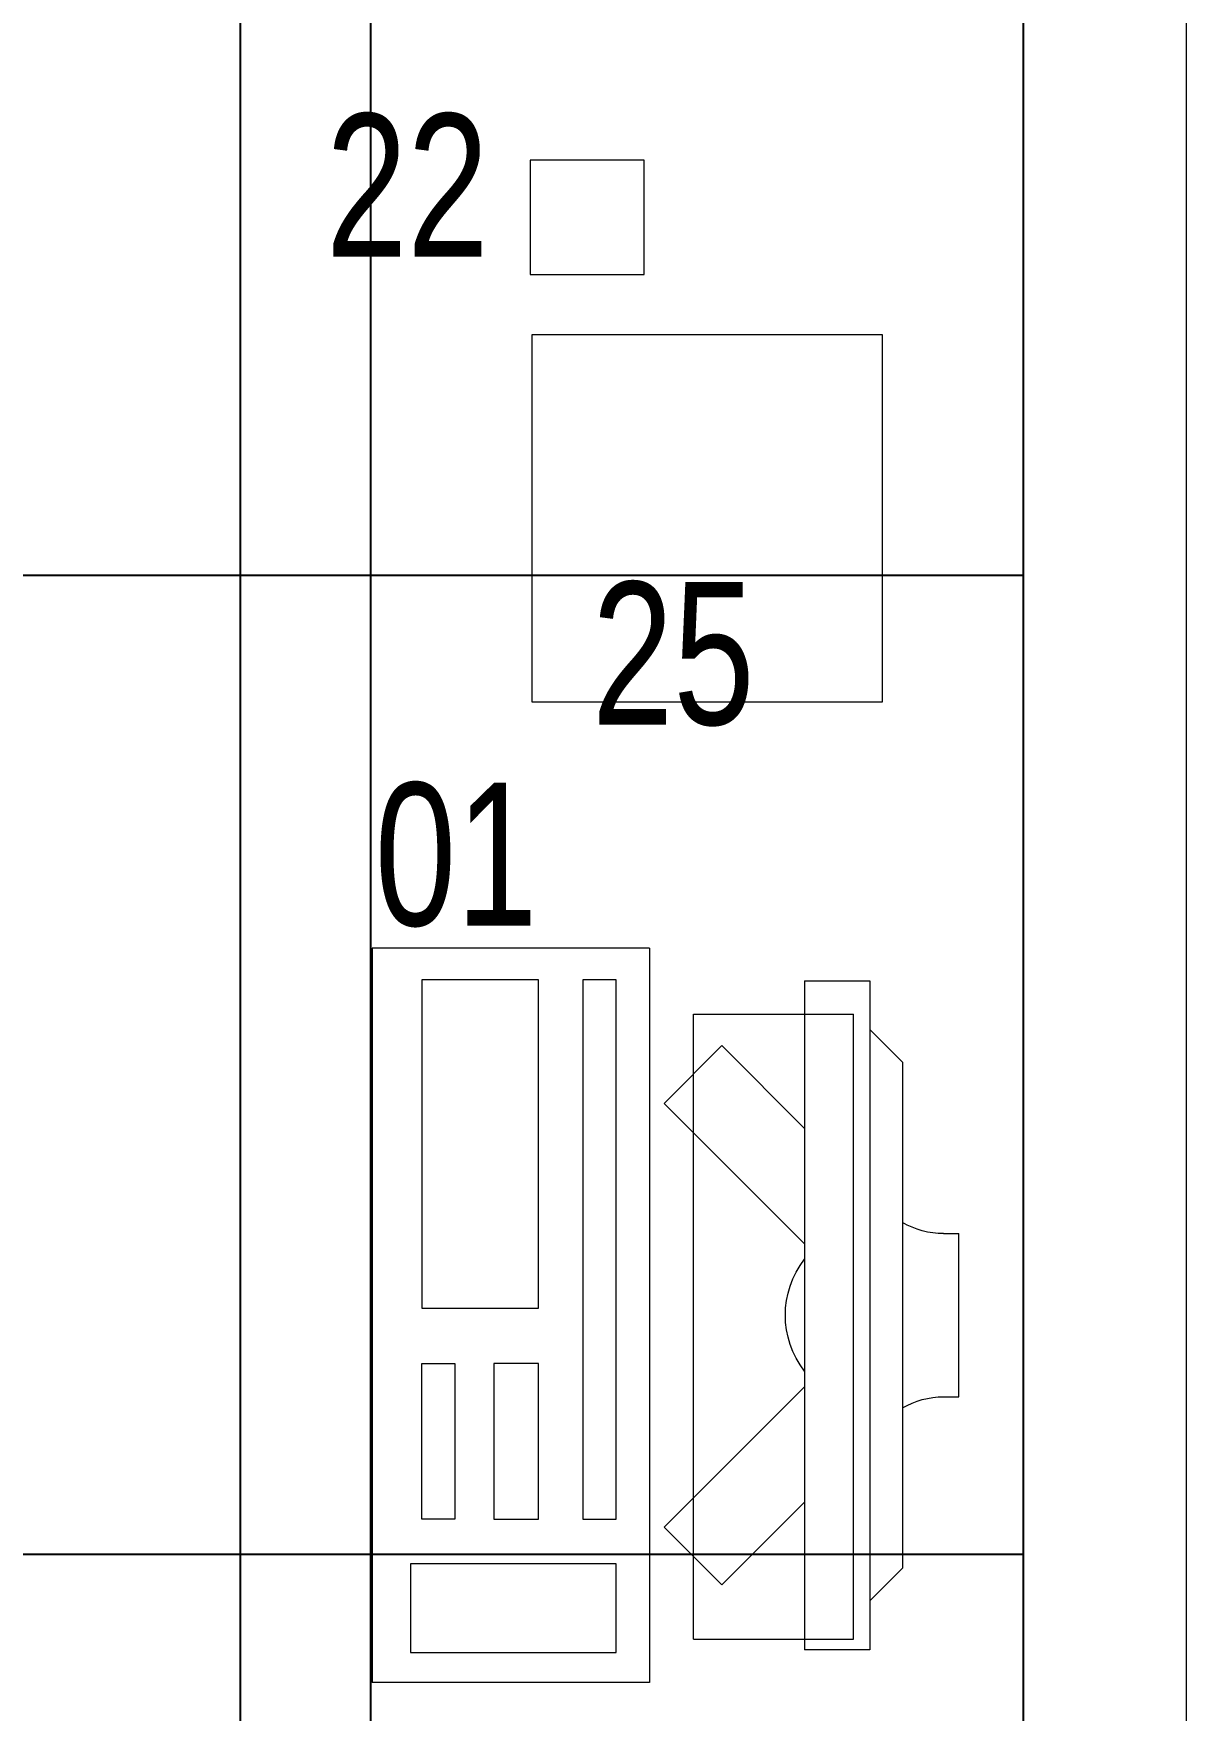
# Model space of a CAD drawing. Extents: x -12260 to 57327, y -29287 to 19916.
# Drawn here: x 22609 to 23316, y 6814 to 7842 of the extents above; entities that cross this region are included whole.
import ezdxf

# ---------------------------------------------------------------- set-up
doc = ezdxf.new("R2010")
doc.units = 0
doc.header["$LTSCALE"] = 0.25
doc.linetypes.add('DASHDOT', pattern=[25.4, 12.7, -6.35, 0, -6.35])
for name, color, linetype, lineweight in [('01-First Floor$0$72_EGR_EQP_TAG', 142, 'Continuous', 5), ('01-First Floor$0$LOADING', 253, 'Continuous', 5), ('01-First Floor$0$Walls', 251, 'Continuous', 5), ('E-LITE-CLNG-CNDT', 6, 'DASHDOT', 35)]:
    doc.layers.add(name, color=color, linetype=linetype, lineweight=lineweight)
doc.layers.add('01-First Floor$0$FALSE CEILING', color=251, linetype='Continuous')
doc.styles.add('01-First Floor$0$X3G_ENTITY_257CFD', font='swisscl.ttf', dxfattribs={"height": 200})

# ---------------------------------------------------------------- blocks, each defined once
blk = doc.blocks.new('01-First Floor$0$D.110.51.53')
blk.add_lwpolyline([(285914, 4547), (286139, 4547), (286139, 4332), (285914, 4332), (285914, 4547)])
blk = doc.blocks.new('01-First Floor$0$D.111.03.06')
blk.add_lwpolyline([(292372, 3690), (292442, 3690), (292442, 3620), (292372, 3620), (292372, 3690)])
blk = doc.blocks.new('01-First Floor$0$ITCWLS1-P')
at = {"layer": '01-First Floor$0$LOADING'}
for p, q in [((-0.17, 0.45), (-0.17, 0)), ((-0.17, 0.45), (0, 0.45)), ((0, 0.45), (0, 0)), ((-0.2651, 0.43, 0), (-0.3051, 0.43, 0)), ((-0.3051, 0.43, 0), (-0.3051, 0.02, 0)), ((-0.2651, 0.43, 0), (-0.2651, 0.02, 0)), ((-0.1496, 0.4305), (-0.1291, 0.4305)), ((-0.1291, 0.4305), (-0.1291, 0.4089)), ((-0.197, 0.4094), (-0.295, 0.4094)), ((-0.295, 0.0264), (-0.295, 0.4094)), ((-0.197, 0.0264), (-0.197, 0.4094)), ((-0.3251, 0.38, 0), (-0.3051, 0.4, 0)), ((-0.3251, 0.38, 0), (-0.3251, 0.07, 0)), ((-0.3503, 0.275), (-0.3596, 0.275)), ((-0.3596, 0.175), (-0.3596, 0.275)), ((-0.3503, 0.175), (-0.3596, 0.175)), ((-0.3251, 0.07, 0), (-0.3051, 0.05, 0)), ((-0.197, 0.0264), (-0.295, 0.0264)), ((-0.3051, 0.02, 0), (-0.2651, 0.02, 0)), ((-0.17, 0), (0, 0))]:
    blk.add_line(p, q, dxfattribs=at)
at = {"layer": '01-First Floor$0$LOADING', "extrusion": (2.48281e-10, 3.18408e-10, -1)}
for p, q in [((-0.2651, 0.3395), (-0.2144, 0.3902)), ((-0.1791, 0.3548), (-0.2144, 0.3902)), ((-0.2651, 0.2688), (-0.1791, 0.3548))]:
    blk.add_line(p, q, dxfattribs=at)
at = {"layer": '01-First Floor$0$LOADING', "extrusion": (2.48281e-10, -3.18408e-10, -1)}
for p, q in [((-0.2651, 0.1812), (-0.1791, 0.0952)), ((-0.2651, 0.1105), (-0.2144, 0.0598)), ((-0.1791, 0.0952), (-0.2144, 0.0598))]:
    blk.add_line(p, q, dxfattribs=at)
at = {"layer": '01-First Floor$0$LOADING'}
for points in [[(-0.1291, 0.4089), (-0.1291, 0.1), (-0.1496, 0.1), (-0.1496, 0.4305)], [(-0.1496, 0.1), (-0.1496, 0.1), (-0.1496, 0.1), (-0.1496, 0.1), (-0.1496, 0.1), (-0.1496, 0.1), (-0.1496, 0.1), (-0.1496, 0.1), (-0.1496, 0.1)], [(-0.1496, 0.1), (-0.1496, 0.1), (-0.1496, 0.1), (-0.1496, 0.1), (-0.1496, 0.1), (-0.1496, 0.1), (-0.1496, 0.1), (-0.1496, 0.1), (-0.1496, 0.1), (-0.1496, 0.1), (-0.1496, 0.1), (-0.1496, 0.1), (-0.1496, 0.1), (-0.1496, 0.1), (-0.1496, 0.1), (-0.1496, 0.1), (-0.1496, 0.1), (-0.1496, 0.1)], [(-0.1496, 0.1), (-0.1496, 0.1), (-0.1496, 0.1), (-0.1496, 0.1), (-0.1496, 0.1), (-0.1496, 0.1), (-0.1496, 0.1), (-0.1496, 0.1), (-0.1496, 0.1), (-0.1496, 0.1)], [(-0.1496, 0.1), (-0.1496, 0.1), (-0.1496, 0.1), (-0.1496, 0.1), (-0.1496, 0.1), (-0.1496, 0.1), (-0.1496, 0.1)], [(-0.1496, 0.1), (-0.1496, 0.1), (-0.1496, 0.1), (-0.1496, 0.1), (-0.1496, 0.1), (-0.1496, 0.1), (-0.1496, 0.1), (-0.1496, 0.1), (-0.1496, 0.1), (-0.1496, 0.1)], [(-0.1496, 0.1), (-0.1496, 0.1), (-0.1496, 0.1), (-0.1496, 0.1), (-0.1496, 0.1), (-0.1496, 0.1), (-0.1496, 0.1), (-0.1496, 0.1), (-0.1496, 0.1), (-0.1496, 0.1), (-0.1496, 0.1), (-0.1496, 0.1), (-0.1496, 0.1), (-0.1496, 0.1), (-0.1496, 0.1)], [(-0.1496, 0.1), (-0.1496, 0.1), (-0.1496, 0.1), (-0.1496, 0.1), (-0.1496, 0.1), (-0.1496, 0.1), (-0.1496, 0.1), (-0.1496, 0.1), (-0.1496, 0.1), (-0.1496, 0.1)], [(-0.1496, 0.1), (-0.1496, 0.1), (-0.1496, 0.1), (-0.1496, 0.1), (-0.1496, 0.1), (-0.1496, 0.1), (-0.1496, 0.1), (-0.1496, 0.1), (-0.1496, 0.1), (-0.1496, 0.1)], [(-0.1496, 0.1), (-0.1496, 0.1), (-0.1496, 0.1), (-0.1496, 0.1), (-0.1496, 0.1), (-0.1496, 0.1), (-0.1496, 0.1), (-0.1496, 0.1), (-0.1496, 0.1), (-0.1496, 0.1), (-0.1496, 0.1), (-0.1496, 0.1), (-0.1496, 0.1), (-0.1496, 0.1), (-0.1496, 0.1), (-0.1496, 0.1), (-0.1496, 0.1), (-0.1496, 0.1), (-0.1496, 0.1), (-0.1496, 0.1), (-0.1496, 0.1), (-0.1496, 0.1), (-0.1496, 0.1), (-0.1496, 0.1), (-0.1496, 0.1), (-0.1496, 0.1), (-0.1496, 0.1), (-0.1496, 0.1), (-0.1496, 0.1), (-0.1496, 0.1), (-0.1496, 0.1), (-0.1496, 0.1), (-0.1496, 0.1), (-0.1496, 0.1), (-0.1496, 0.1), (-0.1496, 0.1), (-0.1496, 0.1), (-0.1496, 0.1), (-0.1496, 0.1), (-0.1496, 0.1), (-0.1496, 0.1), (-0.1496, 0.1), (-0.1496, 0.1), (-0.1496, 0.1), (-0.1496, 0.1), (-0.1496, 0.1), (-0.1496, 0.1), (-0.1496, 0.1), (-0.1496, 0.1), (-0.1496, 0.1), (-0.1496, 0.1), (-0.1496, 0.1), (-0.1496, 0.1), (-0.1496, 0.1)], [(-0.1496, 0.1), (-0.1496, 0.1), (-0.1496, 0.1), (-0.1496, 0.1), (-0.1496, 0.1), (-0.1496, 0.1), (-0.1496, 0.1), (-0.1496, 0.1), (-0.1496, 0.1), (-0.1496, 0.1), (-0.1496, 0.1), (-0.1496, 0.1), (-0.1496, 0.1), (-0.1496, 0.1), (-0.1496, 0.1), (-0.1496, 0.1), (-0.1496, 0.1), (-0.1496, 0.1), (-0.1496, 0.1), (-0.1496, 0.1), (-0.1496, 0.1), (-0.1496, 0.1), (-0.1496, 0.1), (-0.1496, 0.1), (-0.1496, 0.1), (-0.1496, 0.1), (-0.1496, 0.1), (-0.1496, 0.1), (-0.1496, 0.1), (-0.1496, 0.1), (-0.1496, 0.1), (-0.1496, 0.1), (-0.1496, 0.1), (-0.1496, 0.1), (-0.1496, 0.1), (-0.1496, 0.1), (-0.1496, 0.1), (-0.1496, 0.1), (-0.1496, 0.1), (-0.1496, 0.1), (-0.1496, 0.1), (-0.1496, 0.1), (-0.1496, 0.1), (-0.1496, 0.1), (-0.1496, 0.1), (-0.1496, 0.1), (-0.1496, 0.1), (-0.1496, 0.1), (-0.1496, 0.1), (-0.1496, 0.1), (-0.1496, 0.1), (-0.1496, 0.1), (-0.1496, 0.1), (-0.1496, 0.1), (-0.1496, 0.1), (-0.1496, 0.1), (-0.1496, 0.1), (-0.1496, 0.1), (-0.1496, 0.1), (-0.1496, 0.1), (-0.1496, 0.1), (-0.1496, 0.1), (-0.1496, 0.1), (-0.1496, 0.1), (-0.1496, 0.1), (-0.1496, 0.1), (-0.1496, 0.1), (-0.1496, 0.1), (-0.1496, 0.1), (-0.1496, 0.1), (-0.1496, 0.1), (-0.1496, 0.1), (-0.1496, 0.1), (-0.1496, 0.1), (-0.1496, 0.1), (-0.1496, 0.1), (-0.1496, 0.1), (-0.1496, 0.1), (-0.1496, 0.1), (-0.1496, 0.1), (-0.1496, 0.1), (-0.1496, 0.1), (-0.1496, 0.1), (-0.1496, 0.1), (-0.1496, 0.1), (-0.1496, 0.1), (-0.1496, 0.1), (-0.1496, 0.1), (-0.1496, 0.1)], [(-0.1496, 0.1), (-0.1496, 0.1), (-0.1496, 0.1), (-0.1496, 0.1), (-0.1496, 0.1), (-0.1496, 0.1), (-0.1496, 0.1), (-0.1496, 0.1), (-0.1496, 0.1), (-0.1496, 0.1), (-0.1496, 0.1), (-0.1496, 0.1)], [(-0.1496, 0.1), (-0.1496, 0.1), (-0.1496, 0.1), (-0.1496, 0.1), (-0.1496, 0.1), (-0.1496, 0.1), (-0.1496, 0.1)], [(-0.1496, 0.1), (-0.1496, 0.1), (-0.1496, 0.1), (-0.1496, 0.1), (-0.1496, 0.1), (-0.1496, 0.1), (-0.1496, 0.1), (-0.1496, 0.1), (-0.1496, 0.1), (-0.1496, 0.1), (-0.1496, 0.1), (-0.1496, 0.1), (-0.1496, 0.1), (-0.1496, 0.1), (-0.1496, 0.1), (-0.1496, 0.1), (-0.1496, 0.1)], [(-0.1496, 0.1), (-0.1496, 0.1), (-0.1496, 0.1), (-0.1496, 0.1), (-0.1496, 0.1), (-0.1496, 0.1), (-0.1496, 0.1), (-0.1496, 0.1), (-0.1496, 0.1), (-0.1496, 0.1), (-0.1496, 0.1), (-0.1496, 0.1), (-0.1496, 0.1), (-0.1496, 0.1), (-0.1496, 0.1), (-0.1496, 0.1), (-0.1496, 0.1), (-0.1496, 0.1), (-0.1496, 0.1), (-0.1496, 0.1), (-0.1496, 0.1), (-0.1496, 0.1), (-0.1496, 0.1), (-0.1496, 0.1), (-0.1496, 0.1), (-0.1496, 0.1), (-0.1496, 0.1), (-0.1496, 0.1), (-0.1496, 0.1), (-0.1496, 0.1), (-0.1496, 0.1), (-0.1496, 0.1), (-0.1496, 0.1), (-0.1496, 0.1), (-0.1496, 0.1), (-0.1496, 0.1), (-0.1496, 0.1), (-0.1496, 0.1), (-0.1496, 0.1), (-0.1496, 0.1), (-0.1496, 0.1), (-0.1496, 0.1), (-0.1496, 0.1), (-0.1496, 0.1), (-0.1496, 0.1), (-0.1496, 0.1), (-0.1496, 0.1), (-0.1496, 0.1), (-0.1496, 0.1), (-0.1496, 0.1), (-0.1496, 0.1), (-0.1496, 0.1), (-0.1496, 0.1), (-0.1496, 0.1), (-0.1496, 0.1), (-0.1496, 0.1), (-0.1496, 0.1), (-0.1496, 0.1), (-0.1496, 0.1), (-0.1496, 0.1), (-0.1496, 0.1), (-0.1496, 0.1), (-0.1496, 0.1), (-0.1496, 0.1), (-0.1496, 0.1), (-0.1496, 0.1), (-0.1496, 0.1), (-0.1496, 0.1), (-0.1496, 0.1), (-0.1496, 0.1), (-0.1496, 0.1), (-0.1496, 0.1), (-0.1496, 0.1), (-0.1496, 0.1), (-0.1496, 0.1), (-0.1496, 0.1), (-0.1496, 0.1), (-0.1496, 0.1), (-0.1496, 0.1), (-0.1496, 0.1), (-0.1496, 0.1), (-0.1496, 0.1), (-0.1496, 0.1), (-0.1496, 0.1), (-0.1496, 0.1), (-0.1496, 0.1), (-0.1496, 0.1), (-0.1496, 0.1), (-0.1496, 0.1), (-0.1496, 0.1), (-0.1496, 0.1), (-0.1496, 0.1), (-0.1496, 0.1), (-0.1496, 0.1), (-0.1496, 0.1), (-0.1496, 0.1), (-0.1496, 0.1), (-0.1496, 0.1), (-0.1496, 0.1), (-0.1496, 0.1), (-0.1496, 0.1), (-0.1496, 0.1), (-0.1496, 0.1), (-0.1496, 0.1), (-0.1496, 0.1), (-0.1496, 0.1), (-0.1496, 0.1), (-0.1496, 0.1), (-0.1496, 0.1), (-0.1496, 0.1), (-0.1496, 0.1)], [(-0.1496, 0.1), (-0.1496, 0.1), (-0.1496, 0.1), (-0.1496, 0.1), (-0.1496, 0.1), (-0.1496, 0.1), (-0.1496, 0.1), (-0.1496, 0.1)]]:
    blk.add_lwpolyline(points, dxfattribs=at)
for points in [[(-0.1019, 0.4305), (-0.0304, 0.4305), (-0.0304, 0.2294), (-0.1019, 0.2294)], [(-0.1019, 0.1954), (-0.0747, 0.1954), (-0.0747, 0.1), (-0.1019, 0.1)], [(-0.0304, 0.1954), (-0.0508, 0.1954), (-0.0508, 0.1), (-0.0304, 0.1)], [(-0.1496, 0.1), (-0.1496, 0.1), (-0.1496, 0.1), (-0.1496, 0.1), (-0.1496, 0.1), (-0.1496, 0.1), (-0.1496, 0.1), (-0.1496, 0.1), (-0.1496, 0.1), (-0.1496, 0.1), (-0.1496, 0.1), (-0.1496, 0.1), (-0.1496, 0.1), (-0.1496, 0.1), (-0.1496, 0.1), (-0.1496, 0.1), (-0.1496, 0.1), (-0.1496, 0.1), (-0.1496, 0.1), (-0.1496, 0.1), (-0.1496, 0.1), (-0.1496, 0.1), (-0.1496, 0.1), (-0.1496, 0.1), (-0.1496, 0.1), (-0.1496, 0.1), (-0.1496, 0.1), (-0.1496, 0.1), (-0.1496, 0.1), (-0.1496, 0.1), (-0.1496, 0.1), (-0.1496, 0.1), (-0.1496, 0.1), (-0.1496, 0.1), (-0.1496, 0.1), (-0.1496, 0.1), (-0.1496, 0.1), (-0.1496, 0.1), (-0.1496, 0.1), (-0.1496, 0.1), (-0.1496, 0.1), (-0.1496, 0.1), (-0.1496, 0.1), (-0.1496, 0.1), (-0.1496, 0.1), (-0.1496, 0.1), (-0.1496, 0.1), (-0.1496, 0.1), (-0.1496, 0.1), (-0.1496, 0.1), (-0.1496, 0.1), (-0.1496, 0.1), (-0.1496, 0.1), (-0.1496, 0.1), (-0.1496, 0.1), (-0.1496, 0.1), (-0.1496, 0.1), (-0.1496, 0.1), (-0.1496, 0.1), (-0.1496, 0.1), (-0.1496, 0.1), (-0.1496, 0.1), (-0.1496, 0.1), (-0.1496, 0.1), (-0.1496, 0.1), (-0.1496, 0.1), (-0.1496, 0.1), (-0.1496, 0.1), (-0.1496, 0.1), (-0.1496, 0.1), (-0.1496, 0.1), (-0.1496, 0.1), (-0.1496, 0.1), (-0.1496, 0.1), (-0.1496, 0.1), (-0.1496, 0.1), (-0.1496, 0.1), (-0.1496, 0.1), (-0.1496, 0.1), (-0.1496, 0.1), (-0.1496, 0.1), (-0.1496, 0.1), (-0.1496, 0.1), (-0.1496, 0.1), (-0.1496, 0.1), (-0.1496, 0.1), (-0.1496, 0.1), (-0.1496, 0.1), (-0.1496, 0.1), (-0.1496, 0.1), (-0.1496, 0.1), (-0.1496, 0.1), (-0.1496, 0.1), (-0.1496, 0.1), (-0.1496, 0.1), (-0.1496, 0.1), (-0.1496, 0.1), (-0.1496, 0.1), (-0.1496, 0.1), (-0.1496, 0.1), (-0.1496, 0.1), (-0.1496, 0.1), (-0.1496, 0.1), (-0.1496, 0.1), (-0.1496, 0.1), (-0.1496, 0.1), (-0.1496, 0.1), (-0.1496, 0.1), (-0.1496, 0.1), (-0.1496, 0.1), (-0.1496, 0.1), (-0.1496, 0.1), (-0.1496, 0.1), (-0.1496, 0.1), (-0.1496, 0.1), (-0.1496, 0.1), (-0.1496, 0.1), (-0.1496, 0.1), (-0.1496, 0.1), (-0.1496, 0.1), (-0.1496, 0.1), (-0.1496, 0.1), (-0.1496, 0.1), (-0.1496, 0.1), (-0.1496, 0.1), (-0.1496, 0.1), (-0.1496, 0.1), (-0.1496, 0.1), (-0.1496, 0.1), (-0.1496, 0.1), (-0.1496, 0.1), (-0.1496, 0.1), (-0.1496, 0.1), (-0.1496, 0.1), (-0.1496, 0.1), (-0.1496, 0.1), (-0.1496, 0.1), (-0.1496, 0.1), (-0.1496, 0.1), (-0.1496, 0.1), (-0.1496, 0.1), (-0.1496, 0.1), (-0.1496, 0.1), (-0.1496, 0.1), (-0.1496, 0.1), (-0.1496, 0.1), (-0.1496, 0.1), (-0.1496, 0.1), (-0.1496, 0.1), (-0.1496, 0.1), (-0.1496, 0.1), (-0.1496, 0.1), (-0.1496, 0.1), (-0.1496, 0.1), (-0.1496, 0.1), (-0.1496, 0.1), (-0.1496, 0.1), (-0.1496, 0.1), (-0.1496, 0.1), (-0.1496, 0.1), (-0.1496, 0.1), (-0.1496, 0.1), (-0.1496, 0.1), (-0.1496, 0.1), (-0.1496, 0.1), (-0.1496, 0.1), (-0.1496, 0.1), (-0.1496, 0.1), (-0.1496, 0.1), (-0.1496, 0.1), (-0.1496, 0.1), (-0.1496, 0.1), (-0.1496, 0.1), (-0.1496, 0.1), (-0.1496, 0.1), (-0.1496, 0.1), (-0.1496, 0.1), (-0.1496, 0.1), (-0.1496, 0.1), (-0.1496, 0.1), (-0.1496, 0.1), (-0.1496, 0.1), (-0.1496, 0.1), (-0.1496, 0.1), (-0.1496, 0.1), (-0.1496, 0.1), (-0.1496, 0.1), (-0.1496, 0.1), (-0.1496, 0.1), (-0.1496, 0.1), (-0.1496, 0.1), (-0.1496, 0.1), (-0.1496, 0.1), (-0.1496, 0.1), (-0.1496, 0.1), (-0.1496, 0.1), (-0.1496, 0.1), (-0.1496, 0.1), (-0.1496, 0.1), (-0.1496, 0.1), (-0.1496, 0.1), (-0.1496, 0.1), (-0.1496, 0.1), (-0.1496, 0.1), (-0.1496, 0.1), (-0.1496, 0.1), (-0.1496, 0.1), (-0.1496, 0.1), (-0.1496, 0.1), (-0.1496, 0.1), (-0.1496, 0.1), (-0.1496, 0.1), (-0.1496, 0.1), (-0.1496, 0.1), (-0.1496, 0.1), (-0.1496, 0.1), (-0.1496, 0.1), (-0.1496, 0.1), (-0.1496, 0.1), (-0.1496, 0.1), (-0.1496, 0.1), (-0.1496, 0.1), (-0.1496, 0.1), (-0.1496, 0.1), (-0.1496, 0.1), (-0.1496, 0.1), (-0.1496, 0.1), (-0.1496, 0.1), (-0.1496, 0.1), (-0.1496, 0.1), (-0.1496, 0.1), (-0.1496, 0.1), (-0.1496, 0.1), (-0.1496, 0.1), (-0.1496, 0.1), (-0.1496, 0.1), (-0.1496, 0.1), (-0.1496, 0.1), (-0.1496, 0.1), (-0.1496, 0.1), (-0.1496, 0.1), (-0.1496, 0.1), (-0.1496, 0.1), (-0.1496, 0.1), (-0.1496, 0.1), (-0.1496, 0.1), (-0.1496, 0.1), (-0.1496, 0.1), (-0.1496, 0.1), (-0.1496, 0.1), (-0.1496, 0.1), (-0.1496, 0.1), (-0.1496, 0.1), (-0.1496, 0.1), (-0.1496, 0.1), (-0.1496, 0.1), (-0.1496, 0.1), (-0.1496, 0.1), (-0.1496, 0.1), (-0.1496, 0.1), (-0.1496, 0.1), (-0.1496, 0.1), (-0.1496, 0.1), (-0.1496, 0.1), (-0.1496, 0.1), (-0.1496, 0.1), (-0.1496, 0.1), (-0.1496, 0.1), (-0.1496, 0.1), (-0.1496, 0.1), (-0.1496, 0.1), (-0.1496, 0.1), (-0.1496, 0.1), (-0.1496, 0.1), (-0.1496, 0.1), (-0.1496, 0.1), (-0.1496, 0.1)], [(-0.1496, 0.1), (-0.1496, 0.1), (-0.1496, 0.1), (-0.1496, 0.1), (-0.1496, 0.1), (-0.1496, 0.1), (-0.1496, 0.1), (-0.1496, 0.1), (-0.1496, 0.1), (-0.1496, 0.1), (-0.1496, 0.1), (-0.1496, 0.1), (-0.1496, 0.1), (-0.1496, 0.1), (-0.1496, 0.1), (-0.1496, 0.1), (-0.1496, 0.1), (-0.1496, 0.1), (-0.1496, 0.1), (-0.1496, 0.1), (-0.1496, 0.1), (-0.1496, 0.1), (-0.1496, 0.1), (-0.1496, 0.1), (-0.1496, 0.1), (-0.1496, 0.1), (-0.1496, 0.1), (-0.1496, 0.1), (-0.1496, 0.1), (-0.1496, 0.1), (-0.1496, 0.1), (-0.1496, 0.1), (-0.1496, 0.1), (-0.1496, 0.1), (-0.1496, 0.1), (-0.1496, 0.1), (-0.1496, 0.1), (-0.1496, 0.1), (-0.1496, 0.1), (-0.1496, 0.1), (-0.1496, 0.1), (-0.1496, 0.1), (-0.1496, 0.1), (-0.1496, 0.1), (-0.1496, 0.1), (-0.1496, 0.1), (-0.1496, 0.1), (-0.1496, 0.1), (-0.1496, 0.1), (-0.1496, 0.1), (-0.1496, 0.1), (-0.1496, 0.1), (-0.1496, 0.1), (-0.1496, 0.1), (-0.1496, 0.1), (-0.1496, 0.1), (-0.1496, 0.1), (-0.1496, 0.1), (-0.1496, 0.1), (-0.1496, 0.1), (-0.1496, 0.1), (-0.1496, 0.1), (-0.1496, 0.1), (-0.1496, 0.1), (-0.1496, 0.1), (-0.1496, 0.1), (-0.1496, 0.1), (-0.1496, 0.1), (-0.1496, 0.1), (-0.1496, 0.1), (-0.1496, 0.1), (-0.1496, 0.1), (-0.1496, 0.1), (-0.1496, 0.1), (-0.1496, 0.1), (-0.1496, 0.1), (-0.1496, 0.1), (-0.1496, 0.1), (-0.1496, 0.1), (-0.1496, 0.1), (-0.1496, 0.1), (-0.1496, 0.1), (-0.1496, 0.1), (-0.1496, 0.1), (-0.1496, 0.1), (-0.1496, 0.1), (-0.1496, 0.1), (-0.1496, 0.1), (-0.1496, 0.1), (-0.1496, 0.1), (-0.1496, 0.1), (-0.1496, 0.1), (-0.1496, 0.1), (-0.1496, 0.1), (-0.1496, 0.1), (-0.1496, 0.1), (-0.1496, 0.1), (-0.1496, 0.1), (-0.1496, 0.1), (-0.1496, 0.1), (-0.1496, 0.1), (-0.1496, 0.1), (-0.1496, 0.1), (-0.1496, 0.1), (-0.1496, 0.1), (-0.1496, 0.1), (-0.1496, 0.1), (-0.1496, 0.1), (-0.1496, 0.1), (-0.1496, 0.1), (-0.1496, 0.1), (-0.1496, 0.1), (-0.1496, 0.1), (-0.1496, 0.1), (-0.1496, 0.1), (-0.1496, 0.1), (-0.1496, 0.1), (-0.1496, 0.1), (-0.1496, 0.1), (-0.1496, 0.1), (-0.1496, 0.1), (-0.1496, 0.1), (-0.1496, 0.1), (-0.1496, 0.1), (-0.1496, 0.1), (-0.1496, 0.1), (-0.1496, 0.1), (-0.1496, 0.1), (-0.1496, 0.1), (-0.1496, 0.1), (-0.1496, 0.1), (-0.1496, 0.1), (-0.1496, 0.1), (-0.1496, 0.1), (-0.1496, 0.1), (-0.1496, 0.1), (-0.1496, 0.1), (-0.1496, 0.1), (-0.1496, 0.1), (-0.1496, 0.1), (-0.1496, 0.1), (-0.1496, 0.1), (-0.1496, 0.1), (-0.1496, 0.1), (-0.1496, 0.1), (-0.1496, 0.1), (-0.1496, 0.1), (-0.1496, 0.1), (-0.1496, 0.1), (-0.1496, 0.1), (-0.1496, 0.1), (-0.1496, 0.1), (-0.1496, 0.1), (-0.1496, 0.1), (-0.1496, 0.1), (-0.1496, 0.1), (-0.1496, 0.1), (-0.1496, 0.1), (-0.1496, 0.1), (-0.1496, 0.1), (-0.1496, 0.1), (-0.1496, 0.1), (-0.1496, 0.1), (-0.1496, 0.1), (-0.1496, 0.1), (-0.1496, 0.1), (-0.1496, 0.1), (-0.1496, 0.1), (-0.1496, 0.1), (-0.1496, 0.1), (-0.1496, 0.1), (-0.1496, 0.1), (-0.1496, 0.1), (-0.1496, 0.1), (-0.1496, 0.1), (-0.1496, 0.1), (-0.1496, 0.1), (-0.1496, 0.1), (-0.1496, 0.1), (-0.1496, 0.1), (-0.1496, 0.1), (-0.1496, 0.1), (-0.1496, 0.1), (-0.1496, 0.1), (-0.1496, 0.1), (-0.1496, 0.1), (-0.1496, 0.1), (-0.1496, 0.1), (-0.1496, 0.1), (-0.1496, 0.1), (-0.1496, 0.1), (-0.1496, 0.1), (-0.1496, 0.1), (-0.1496, 0.1), (-0.1496, 0.1), (-0.1496, 0.1), (-0.1496, 0.1), (-0.1496, 0.1), (-0.1496, 0.1), (-0.1496, 0.1), (-0.1496, 0.1), (-0.1496, 0.1), (-0.1496, 0.1), (-0.1496, 0.1), (-0.1496, 0.1), (-0.1496, 0.1), (-0.1496, 0.1), (-0.1496, 0.1), (-0.1496, 0.1), (-0.1496, 0.1), (-0.1496, 0.1), (-0.1496, 0.1), (-0.1496, 0.1), (-0.1496, 0.1)], [(-0.1496, 0.1), (-0.1496, 0.1), (-0.1496, 0.1), (-0.1496, 0.1), (-0.1496, 0.1), (-0.1496, 0.1), (-0.1496, 0.1), (-0.1496, 0.1), (-0.1496, 0.1), (-0.1496, 0.1), (-0.1496, 0.1), (-0.1496, 0.1), (-0.1496, 0.1), (-0.1496, 0.1), (-0.1496, 0.1), (-0.1496, 0.1), (-0.1496, 0.1), (-0.1496, 0.1), (-0.1496, 0.1), (-0.1496, 0.1), (-0.1496, 0.1), (-0.1496, 0.1), (-0.1496, 0.1), (-0.1496, 0.1), (-0.1496, 0.1), (-0.1496, 0.1), (-0.1496, 0.1), (-0.1496, 0.1), (-0.1496, 0.1), (-0.1496, 0.1), (-0.1496, 0.1), (-0.1496, 0.1), (-0.1496, 0.1), (-0.1496, 0.1), (-0.1496, 0.1), (-0.1496, 0.1), (-0.1496, 0.1), (-0.1496, 0.1), (-0.1496, 0.1), (-0.1496, 0.1), (-0.1496, 0.1), (-0.1496, 0.1), (-0.1496, 0.1), (-0.1496, 0.1), (-0.1496, 0.1), (-0.1496, 0.1), (-0.1496, 0.1), (-0.1496, 0.1), (-0.1496, 0.1), (-0.1496, 0.1), (-0.1496, 0.1), (-0.1496, 0.1), (-0.1496, 0.1), (-0.1496, 0.1), (-0.1496, 0.1), (-0.1496, 0.1), (-0.1496, 0.1), (-0.1496, 0.1), (-0.1496, 0.1), (-0.1496, 0.1), (-0.1496, 0.1), (-0.1496, 0.1), (-0.1496, 0.1), (-0.1496, 0.1), (-0.1496, 0.1), (-0.1496, 0.1), (-0.1496, 0.1), (-0.1496, 0.1), (-0.1496, 0.1), (-0.1496, 0.1), (-0.1496, 0.1), (-0.1496, 0.1), (-0.1496, 0.1), (-0.1496, 0.1), (-0.1496, 0.1), (-0.1496, 0.1), (-0.1496, 0.1), (-0.1496, 0.1), (-0.1496, 0.1), (-0.1496, 0.1), (-0.1496, 0.1), (-0.1496, 0.1), (-0.1496, 0.1), (-0.1496, 0.1), (-0.1496, 0.1), (-0.1496, 0.1), (-0.1496, 0.1), (-0.1496, 0.1), (-0.1496, 0.1), (-0.1496, 0.1), (-0.1496, 0.1), (-0.1496, 0.1), (-0.1496, 0.1), (-0.1496, 0.1), (-0.1496, 0.1), (-0.1496, 0.1), (-0.1496, 0.1), (-0.1496, 0.1), (-0.1496, 0.1), (-0.1496, 0.1), (-0.1496, 0.1), (-0.1496, 0.1), (-0.1496, 0.1), (-0.1496, 0.1), (-0.1496, 0.1), (-0.1496, 0.1), (-0.1496, 0.1), (-0.1496, 0.1), (-0.1496, 0.1), (-0.1496, 0.1), (-0.1496, 0.1), (-0.1496, 0.1), (-0.1496, 0.1), (-0.1496, 0.1), (-0.1496, 0.1), (-0.1496, 0.1), (-0.1496, 0.1), (-0.1496, 0.1), (-0.1496, 0.1), (-0.1496, 0.1), (-0.1496, 0.1), (-0.1496, 0.1), (-0.1496, 0.1), (-0.1496, 0.1), (-0.1496, 0.1), (-0.1496, 0.1), (-0.1496, 0.1), (-0.1496, 0.1), (-0.1496, 0.1), (-0.1496, 0.1), (-0.1496, 0.1), (-0.1496, 0.1), (-0.1496, 0.1), (-0.1496, 0.1), (-0.1496, 0.1), (-0.1496, 0.1), (-0.1496, 0.1), (-0.1496, 0.1), (-0.1496, 0.1), (-0.1496, 0.1), (-0.1496, 0.1), (-0.1496, 0.1), (-0.1496, 0.1), (-0.1496, 0.1), (-0.1496, 0.1), (-0.1496, 0.1), (-0.1496, 0.1), (-0.1496, 0.1), (-0.1496, 0.1), (-0.1496, 0.1), (-0.1496, 0.1), (-0.1496, 0.1), (-0.1496, 0.1), (-0.1496, 0.1), (-0.1496, 0.1), (-0.1496, 0.1), (-0.1496, 0.1), (-0.1496, 0.1), (-0.1496, 0.1), (-0.1496, 0.1), (-0.1496, 0.1), (-0.1496, 0.1), (-0.1496, 0.1), (-0.1496, 0.1), (-0.1496, 0.1), (-0.1496, 0.1), (-0.1496, 0.1), (-0.1496, 0.1), (-0.1496, 0.1), (-0.1496, 0.1), (-0.1496, 0.1), (-0.1496, 0.1), (-0.1496, 0.1), (-0.1496, 0.1), (-0.1496, 0.1), (-0.1496, 0.1), (-0.1496, 0.1), (-0.1496, 0.1), (-0.1496, 0.1), (-0.1496, 0.1), (-0.1496, 0.1), (-0.1496, 0.1), (-0.1496, 0.1), (-0.1496, 0.1), (-0.1496, 0.1), (-0.1496, 0.1), (-0.1496, 0.1), (-0.1496, 0.1), (-0.1496, 0.1), (-0.1496, 0.1), (-0.1496, 0.1), (-0.1496, 0.1), (-0.1496, 0.1), (-0.1496, 0.1), (-0.1496, 0.1), (-0.1496, 0.1), (-0.1496, 0.1), (-0.1496, 0.1), (-0.1496, 0.1), (-0.1496, 0.1), (-0.1496, 0.1), (-0.1496, 0.1), (-0.1496, 0.1), (-0.1496, 0.1), (-0.1496, 0.1), (-0.1496, 0.1), (-0.1496, 0.1), (-0.1496, 0.1), (-0.1496, 0.1), (-0.1496, 0.1), (-0.1496, 0.1), (-0.1496, 0.1), (-0.1496, 0.1), (-0.1496, 0.1), (-0.1496, 0.1), (-0.1496, 0.1), (-0.1496, 0.1), (-0.1496, 0.1), (-0.1496, 0.1)], [(-0.1496, 0.0727), (-0.0236, 0.0727), (-0.0236, 0.0182), (-0.1496, 0.0182)]]:
    blk.add_lwpolyline(points, close=True, dxfattribs=at)
for centre, radius, start, end in [((-0.3503, 0.325), 0.05, 270, 300.3093), ((-0.3089, 0.225), 0.0556, 321.9431, 38.0569), ((-0.3503, 0.125), 0.05, 59.6907, 90)]:
    blk.add_arc(centre, radius, start, end, dxfattribs=at)
blk = doc.blocks.new('01-First Floor')
at = {"layer": '01-First Floor$0$FALSE CEILING', "linetype": 'Continuous'}
for p, q in [((22815.6, 5110), (22815.6, 8610)), ((19215.6, 7510), (23215.6, 7510)), ((19215.6, 6910), (23215.6, 6910))]:
    blk.add_line(p, q, dxfattribs=at)
at = {"layer": '01-First Floor$0$FALSE CEILING'}
blk.add_line((22735.6, 8130, -0.1), (22735.6, 6229.1, -0.1), dxfattribs=at)
blk.add_lwpolyline([(19215.6, 5110), (23215.6, 5110), (23215.6, 8610), (19215.6, 8610)], close=True, dxfattribs=at)
at = {"layer": '01-First Floor$0$LOADING'}
blk.add_line((22735.6, 8130, -0.1), (22735.6, 6229.1, -0.1), dxfattribs=at)
at = {"layer": '01-First Floor$0$Walls'}
for p, q in [((23215.6, 6150), (23215.6, 8610)), ((23315.6, 6150), (23315.6, 8610))]:
    blk.add_line(p, q, dxfattribs=at)
at = {"layer": '01-First Floor$0$LOADING', "xscale": -1, "rotation": 90}
for name, p in [('01-First Floor$0$D.111.03.06', (26603.2, 300136.4, -0.1)), ('01-First Floor$0$D.110.51.53', (27461.2, 293571.4, -0.1))]:
    blk.add_blockref(name, p, dxfattribs=at)
at = {"layer": '01-First Floor$0$LOADING', "extrusion": (-8.01373e-06, 1.93988e-16, 1), "xscale": -1000.000000000012, "yscale": 1000.000000000012, "zscale": 1000.000000000012}
blk.add_blockref('01-First Floor$0$ITCWLS1-P', (22816.4, 6831.5, -0.3), dxfattribs=at)
at = {"layer": '01-First Floor$0$72_EGR_EQP_TAG', "char_height": 87.47, "attachment_point": 2, "style": '01-First Floor$0$X3G_ENTITY_257CFD'}
for s, insert in [('22', (22838, 7792.8, -0.3)), ('25', (23001, 7505.9, -0.2)), ('01', (22867.9, 7382.8, -0.1))]:
    blk.add_mtext(s, dxfattribs=dict(at, insert=insert))

msp = doc.modelspace()

# ---------------------------------------------------------------- block references
at = {"layer": 'E-LITE-CLNG-CNDT'}
msp.add_blockref('01-First Floor', (0, 0), dxfattribs=at)

doc.saveas('drawing.dxf')
